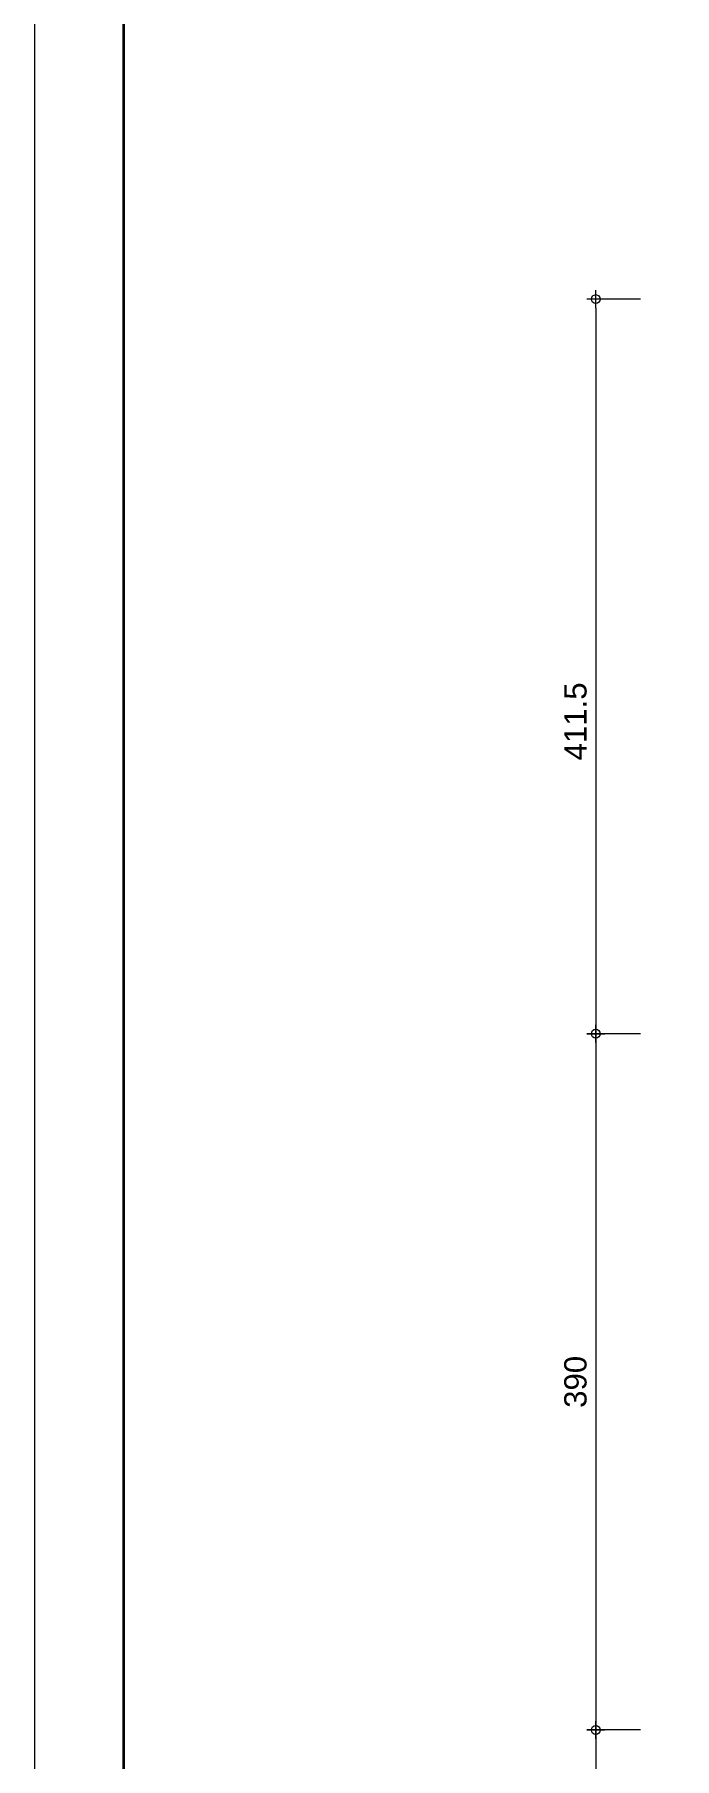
# Model space of a CAD drawing. Header units: millimetres. Extents: x -11 to 1625, y -267 to 180.
# Drawn here: x 1079.21 to 1086.38, y 97.33 to 116.65 of the extents above; entities that cross this region are included whole.
import ezdxf
from ezdxf.enums import TextEntityAlignment as Align

# ---------------------------------------------------------------- set-up
doc = ezdxf.new("R2010")
doc.units = ezdxf.units.MM
for name, color, linetype, lineweight in [('GRS KOP', 1, 'Continuous', 35), ('kop', 7, 'Continuous', 20), ('u', 6, 'Continuous', 20)]:
    doc.layers.add(name, color=color, linetype=linetype, lineweight=lineweight)
doc.styles.add('BARU', font='complex.shx')
doc.styles.get("Standard").update_dxf_attribs({"font": 'ARIALUNI.TTF'})
doc.dimstyles.new('SK 50', dxfattribs={"dimtxt": 0.25, "dimasz": 0.1, "dimexe": 0, "dimexo": 0, "dimgap": 0.1, "dimtad": 1, "dimdec": 0, "dimlfac": 50, "dimzin": 12, "dimdsep": 46, "dimtxsty": 'Standard', "dimblk": 'BULAT', "dimcen": 0.1, "dimclrd": 256, "dimclre": 256, "dimclrt": 256, "dimadec": 0, "dimazin": 3, "dimtfac": 1, "dimtdec": 0, "dimtofl": 0, "dimtmove": 0, "dimatfit": 3, "dimldrblk": 'BULAT', "dimfxl": 0, "dimtolj": 1, "dimtzin": 0, "dimlwd": -1, "dimlwe": -1, "dimarcsym": 0})

# ---------------------------------------------------------------- blocks, each defined once
blk = doc.blocks.new('kop')
at = {"layer": 'GRS KOP'}
blk.add_lwpolyline([(1, 54), (83, 54), (83, 1), (1, 1)], close=True, dxfattribs=at)
at = {"layer": 'kop', "color": 7}
for p, q in [((0, 55), (0, 0)), ((84, 55), (84, 0)), ((84, 55), (84, 0))]:
    blk.add_line(p, q, dxfattribs=at)
at = {"layer": 'kop', "style": 'BARU', "flags": 4}
for p, height in [((73.8, 5.4), 0.35), ((80.303, 5.382), 0.25), ((73.8, 4.9), 0.35), ((80.303, 4.882), 0.25), ((73.8, 4.4), 0.35), ((80.303, 4.382), 0.25)]:
    blk.add_attdef('-', p, '', height=height, dxfattribs=at)
at = {"layer": 'kop', "flags": 4}
for tag, p in [('AR-00', (78.057, 2.648)), ('00', (81.238, 2.647))]:
    blk.add_attdef(tag, text='', height=0.35, dxfattribs=at).set_placement(p, align=Align.MIDDLE)
blk = doc.blocks.new('BULAT')
for p, q in [((-1, 0), (1, 0)), ((0, -1), (0, 1))]:
    blk.add_line(p, q)
blk.add_circle((0, 0), 0.5)
blk = doc.blocks.new('*D1535')
at = {"layer": 'Defpoints', "color": 0, "ltscale": 0.15}
for p in [(1085.999, 97.653), (1085.499, 89.733), (1085.999, 89.733)]:
    blk.add_point(p, dxfattribs=at)
at = {"layer": 'u', "ltscale": 0.15}
for p, q in [((1085.999, 97.653), (1085.499, 97.653)), ((1085.499, 97.553), (1085.499, 89.833)), ((1085.999, 89.733), (1085.499, 89.733))]:
    blk.add_line(p, q, dxfattribs=at)
at = {"layer": 'u', "ltscale": 0.15, "xscale": 0.1, "yscale": 0.1, "zscale": 0.1}
for p, rotation in [((1085.499, 97.653), 90), ((1085.499, 89.733), 270)]:
    blk.add_blockref('BULAT', p, dxfattribs=dict(at, rotation=rotation))
at = {"layer": 'u', "ltscale": 0.15, "insert": (1085.272, 93.693), "char_height": 0.25, "attachment_point": 5, "rotation": 90}
blk.add_mtext('\\A1;396', dxfattribs=at)
blk = doc.blocks.new('*D1536')
at = {"layer": 'Defpoints', "color": 0, "ltscale": 0.15}
for p in [(1085.999, 105.453), (1085.499, 97.653), (1085.999, 97.653)]:
    blk.add_point(p, dxfattribs=at)
at = {"layer": 'u', "ltscale": 0.15}
for p, q in [((1085.999, 105.453), (1085.499, 105.453)), ((1085.499, 105.353), (1085.499, 97.753)), ((1085.999, 97.653), (1085.499, 97.653))]:
    blk.add_line(p, q, dxfattribs=at)
at = {"layer": 'u', "ltscale": 0.15, "xscale": 0.1, "yscale": 0.1, "zscale": 0.1}
for p, rotation in [((1085.499, 105.453), 90), ((1085.499, 97.653), 270)]:
    blk.add_blockref('BULAT', p, dxfattribs=dict(at, rotation=rotation))
at = {"layer": 'u', "ltscale": 0.15, "insert": (1085.272, 101.553), "char_height": 0.25, "attachment_point": 5, "rotation": 90}
blk.add_mtext('\\A1;390', dxfattribs=at)
blk = doc.blocks.new('*D1537')
at = {"layer": 'Defpoints', "color": 0, "ltscale": 0.15}
for p in [(1085.999, 113.683), (1085.499, 105.453), (1085.999, 105.453)]:
    blk.add_point(p, dxfattribs=at)
at = {"layer": 'u', "ltscale": 0.15}
for p, q in [((1085.999, 113.683), (1085.499, 113.683)), ((1085.499, 113.583), (1085.499, 105.553)), ((1085.999, 105.453), (1085.499, 105.453))]:
    blk.add_line(p, q, dxfattribs=at)
at = {"layer": 'u', "ltscale": 0.15, "xscale": 0.1, "yscale": 0.1, "zscale": 0.1}
for p, rotation in [((1085.499, 113.683), 90), ((1085.499, 105.453), 270)]:
    blk.add_blockref('BULAT', p, dxfattribs=dict(at, rotation=rotation))
at = {"layer": 'u', "ltscale": 0.15, "insert": (1085.272, 108.952), "char_height": 0.25, "attachment_point": 5, "rotation": 90}
blk.add_mtext('\\A1;411.5', dxfattribs=at)

msp = doc.modelspace()

# ---------------------------------------------------------------- block references
at = {"layer": 'kop'}
for p in [(995.214162, 63), (1079.214162, 62.9999999)]:
    msp.add_blockref('kop', p, dxfattribs=at)

# ---------------------------------------------------------------- dimensions: what is measured, and where the dimension line sits
at = {"layer": 'u', "ltscale": 0.15}
dim = msp.add_linear_dim(base=(1085.4993133, 105.4532273), p1=(1085.9993133, 113.6832023), p2=(1085.9993133, 105.4532273), angle=270, dimstyle='SK 50', override={"dimdec": 1}, dxfattribs=at)
dim.commit()
dim.dimension.update_dxf_attribs({"geometry": '*D1537', "text_midpoint": (1085.4993133, 108.9519699), "dimtype": 160})
for base, p1, p2, picture, middle in [((1085.4993133, 97.6532273), (1085.9993133, 105.4532273), (1085.9993133, 97.6532273), '*D1536', (1085.4993133, 101.5532273)), ((1085.4993133, 89.7332273), (1085.9993133, 97.6532273), (1085.9993133, 89.7332273), '*D1535', (1085.4993133, 93.6932273))]:
    dim = msp.add_linear_dim(base=base, p1=p1, p2=p2, angle=270, dimstyle='SK 50', dxfattribs=at)
    dim.commit()
    dim.dimension.update_dxf_attribs({"geometry": picture, "text_midpoint": middle, "dimtype": 160})

doc.saveas('drawing.dxf')
